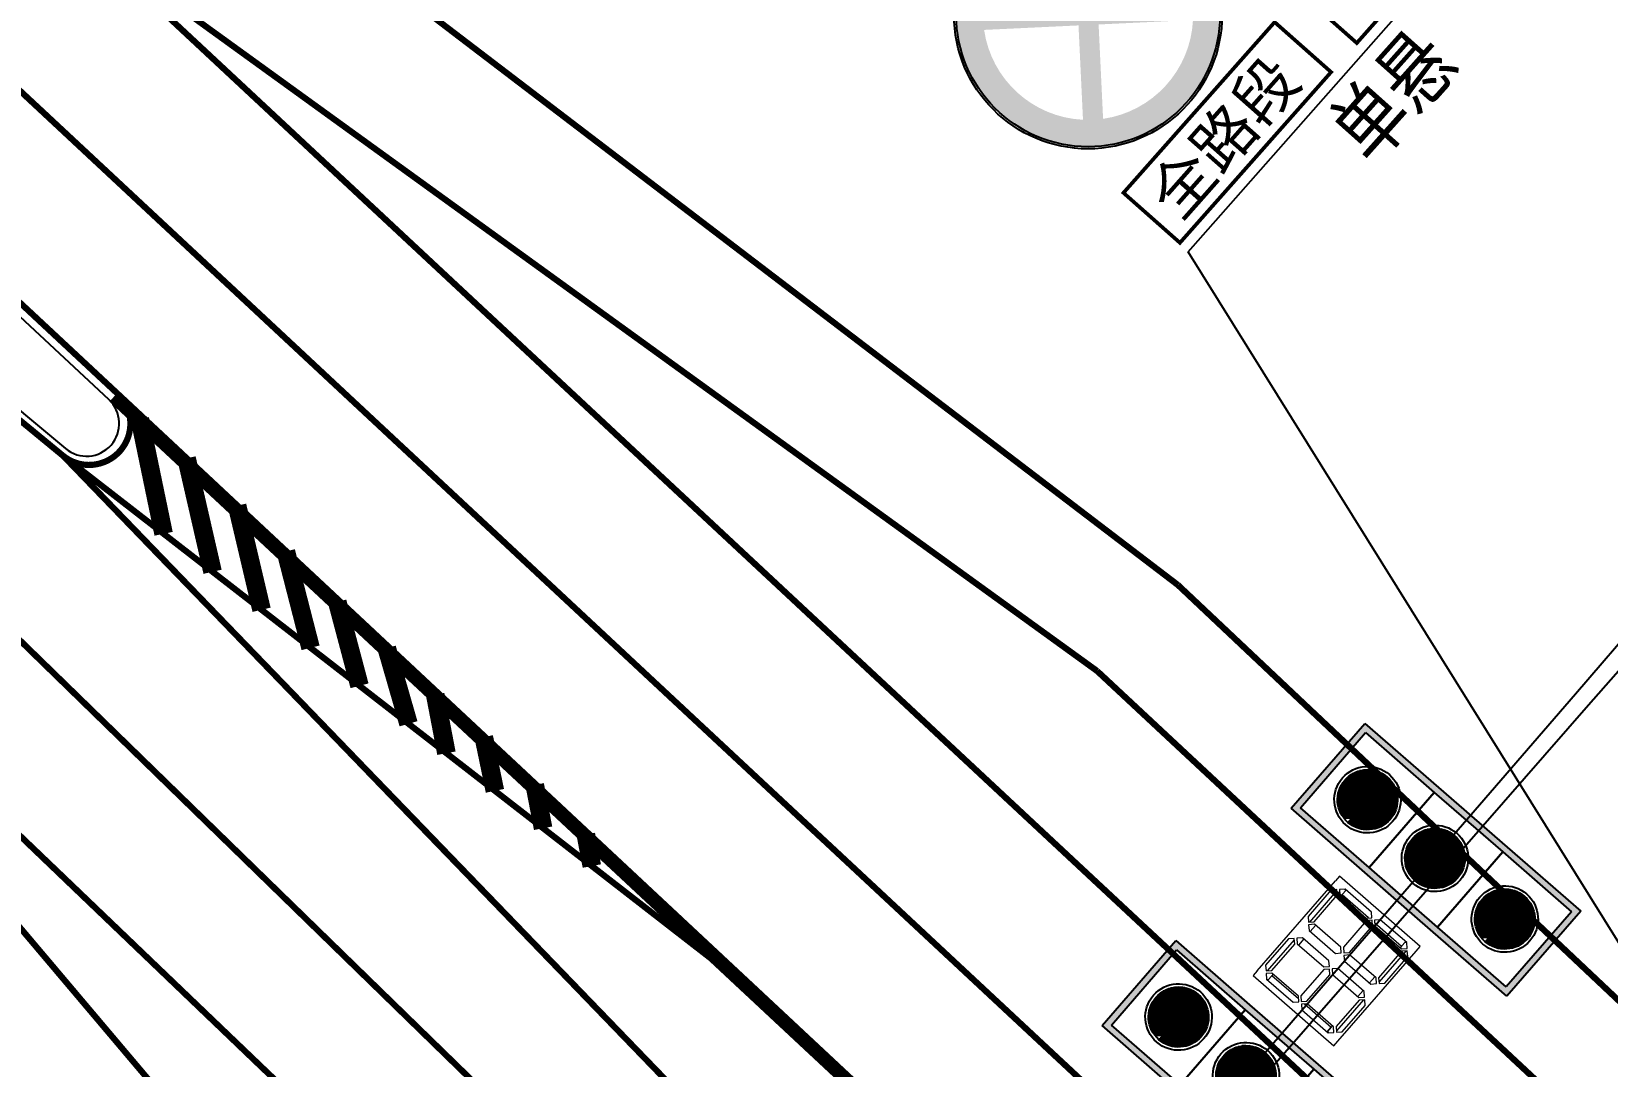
# Model space of a CAD drawing. Header units: millimetres. Extents: x 67546 to 67853, y 50657 to 50921.
# Drawn here: x 67629.74 to 67667.85, y 50820.94 to 50845.98 of the extents above; entities that cross this region are included whole.
import ezdxf

# ---------------------------------------------------------------- set-up
doc = ezdxf.new("R2010")
doc.units = ezdxf.units.MM
doc.linetypes.add('DASHDOT', pattern=[25.4, 12.7, -6.35, 0, -6.35])
doc.linetypes.add('JTSS01', pattern=[6, 2, -4])
for name, color, linetype in [('@-交通信号', 7, 'Continuous'), ('@-交通标志', 7, 'Continuous'), ('@-设计标注', 7, 'Continuous'), ('@-路面边线', 7, 'Continuous'), ('@-隔离栏', 7, 'Continuous'), ('RD-中线', 1, 'DASHDOT')]:
    doc.layers.add(name, color=color, linetype=linetype)
doc.layers.add('@-道路标线', color=7, linetype='Continuous', lineweight=0)
doc.layers.get('0').off()
doc.styles.add('--黑体', font='simhei.ttf')
doc.styles.add('标线文字样式', font='simhei.ttf')
doc.styles.add('黑体', font='simhei.ttf', dxfattribs={"width": 0.8})
doc.linetypes.add('FENCELINE1', pattern='A,6.35,-2.54,[133,ltypeshp.shx,S=2.54,R=0,X=-2.54,Y=0],-2.54,25.4', length=36.83)
doc.dimstyles.new('标志标注', dxfattribs={"dimtxt": 1, "dimasz": 0.5, "dimexe": 0, "dimexo": 0, "dimgap": 0.25, "dimtad": 1, "dimzin": 0, "dimdsep": 46, "dimtxsty": '--黑体', "dimblk": 'ARCHTICK', "dimcen": 0.09, "dimadec": 0, "dimazin": 0, "dimtfac": 1, "dimtix": 1, "dimtmove": 1, "dimatfit": 0, "dimfxl": 1, "dimtolj": 1, "dimtzin": 0, "dimarcsym": 0})

# ---------------------------------------------------------------- blocks, each defined once
blk = doc.blocks.new('A$C5D3B22B4')
at = {"layer": '@-交通信号'}
for p, q in [((-6.759, 16.405), (-13.857, 16.384)), ((0.115, 16.441), (-6.759, 16.405)), ((-13.857, 16.384), (-19.019, 16.368)), ((-13.854, 16.004), (-19.019, 16.015)), ((-6.759, 15.99), (-13.854, 16.004)), ((0.115, 15.955), (-6.759, 15.99))]:
    blk.add_line(p, q, dxfattribs=at)
blk = doc.blocks.new('A$C2B1B455F')
at = {"layer": '@-交通信号'}
h = blk.add_hatch(color=256, dxfattribs=at)
h.paths.add_polyline_path([(0, 2.307), (0, 0.733), (0, -0.733), (0, -2.307), (-1.816, -2.307), (-1.816, -0.733), (-1.816, 0.733), (-1.816, 2.307)])
h.paths.add_polyline_path([(-0.106, 2.2), (-0.106, 0.733), (-0.106, -0.733), (-0.106, -2.2), (-1.71, -2.2), (-1.71, -0.733), (-1.71, 0.733), (-1.71, 2.2)], flags=16)
for p, q in [((-1.816, 0.733), (-1.816, 2.307)), ((-1.816, 2.307), (0, 2.307)), ((0, 2.307), (0, 0.733)), ((-1.71, 0.733), (-1.71, 2.2)), ((-1.71, 2.2), (-0.106, 2.2)), ((-0.106, 2.2), (-0.106, 0.733)), ((-0.955, 1.467), (-1.269, 1.781)), ((-0.943, 1.467), (-1.263, 1.788)), ((-0.931, 1.467), (-1.258, 1.794)), ((-0.919, 1.467), (-1.252, 1.8)), ((-0.907, 1.467), (-1.246, 1.806)), ((-0.902, 1.474), (-1.24, 1.812)), ((-0.902, 1.486), (-1.234, 1.818)), ((-0.902, 1.498), (-1.228, 1.824)), ((-0.902, 1.51), (-1.221, 1.83)), ((-0.902, 1.522), (-1.215, 1.835)), ((-0.902, 1.535), (-1.208, 1.841)), ((-0.902, 1.547), (-1.202, 1.846)), ((-0.902, 1.559), (-1.195, 1.852)), ((-0.902, 1.571), (-1.188, 1.857)), ((-0.902, 1.583), (-1.181, 1.862)), ((-0.902, 1.595), (-1.174, 1.867)), ((-0.902, 1.607), (-1.167, 1.871)), ((-0.902, 1.619), (-1.159, 1.876)), ((-0.902, 1.631), (-1.152, 1.881)), ((-0.902, 1.643), (-1.144, 1.885)), ((-0.902, 1.655), (-1.136, 1.89)), ((-0.902, 1.667), (-1.129, 1.894)), ((-0.902, 1.679), (-1.121, 1.898)), ((-0.902, 1.691), (-1.113, 1.902)), ((-0.902, 1.703), (-1.105, 1.906)), ((-0.902, 1.715), (-1.096, 1.91)), ((-0.902, 1.727), (-1.088, 1.913)), ((-0.902, 1.739), (-1.079, 1.917)), ((-0.902, 1.751), (-1.071, 1.92)), ((-0.902, 1.763), (-1.062, 1.923)), ((-0.902, 1.776), (-1.053, 1.926)), ((-0.902, 1.788), (-1.044, 1.929)), ((-0.902, 1.8), (-1.034, 1.932)), ((-0.902, 1.812), (-1.025, 1.935)), ((-0.902, 1.824), (-1.015, 1.937)), ((-0.902, 1.836), (-1.005, 1.939)), ((-0.902, 1.848), (-0.995, 1.941)), ((-0.902, 1.86), (-0.985, 1.943)), ((-0.902, 1.872), (-0.975, 1.945)), ((-0.902, 1.884), (-0.964, 1.946)), ((-0.902, 1.896), (-0.954, 1.948)), ((-0.902, 1.908), (-0.943, 1.949)), ((-0.902, 1.92), (-0.931, 1.95)), ((-0.902, 1.932), (-0.92, 1.95)), ((-0.902, 1.944), (-0.908, 1.95)), ((-0.425, 1.467), (-0.902, 1.944)), ((-0.437, 1.467), (-0.902, 1.932)), ((-0.449, 1.467), (-0.902, 1.92)), ((-0.461, 1.467), (-0.902, 1.908)), ((-0.473, 1.467), (-0.902, 1.896)), ((-0.485, 1.467), (-0.902, 1.884)), ((-0.497, 1.467), (-0.902, 1.872)), ((-0.509, 1.467), (-0.902, 1.86)), ((-0.522, 1.467), (-0.902, 1.848)), ((-0.534, 1.467), (-0.902, 1.836)), ((-0.546, 1.467), (-0.902, 1.824)), ((-0.558, 1.467), (-0.902, 1.812)), ((-0.57, 1.467), (-0.902, 1.8)), ((-0.582, 1.467), (-0.902, 1.788)), ((-0.419, 1.473), (-0.896, 1.95)), ((-0.419, 1.486), (-0.884, 1.95)), ((-0.42, 1.498), (-0.871, 1.949)), ((-0.421, 1.511), (-0.858, 1.948)), ((-0.422, 1.525), (-0.844, 1.947)), ((-0.424, 1.539), (-0.831, 1.945)), ((-0.427, 1.553), (-0.816, 1.943)), ((-0.429, 1.568), (-0.801, 1.94)), ((-0.433, 1.584), (-0.785, 1.936)), ((-0.437, 1.6), (-0.769, 1.932)), ((-0.443, 1.618), (-0.752, 1.927)), ((-0.449, 1.636), (-0.733, 1.92)), ((-0.457, 1.656), (-0.713, 1.912)), ((-0.467, 1.678), (-0.691, 1.902)), ((-0.48, 1.704), (-0.666, 1.889)), ((-0.499, 1.734), (-0.635, 1.87)), ((-0.538, 1.785), (-0.584, 1.831)), ((-1.293, 1.467), (-1.377, 1.552)), ((-1.281, 1.467), (-1.375, 1.562)), ((-1.269, 1.467), (-1.373, 1.572)), ((-1.256, 1.467), (-1.371, 1.582)), ((-1.244, 1.467), (-1.369, 1.592)), ((-1.232, 1.467), (-1.366, 1.601)), ((-1.22, 1.467), (-1.363, 1.61)), ((-1.208, 1.467), (-1.36, 1.619)), ((-1.196, 1.467), (-1.357, 1.628)), ((-1.184, 1.467), (-1.354, 1.637)), ((-1.172, 1.467), (-1.351, 1.646)), ((-1.16, 1.467), (-1.347, 1.655)), ((-1.148, 1.467), (-1.344, 1.663)), ((-1.136, 1.467), (-1.34, 1.671)), ((-1.124, 1.467), (-1.336, 1.679)), ((-1.112, 1.467), (-1.332, 1.687)), ((-1.1, 1.467), (-1.328, 1.695)), ((-1.088, 1.467), (-1.323, 1.703)), ((-1.076, 1.467), (-1.319, 1.711)), ((-1.064, 1.467), (-1.315, 1.718)), ((-1.052, 1.467), (-1.31, 1.726)), ((-1.04, 1.467), (-1.305, 1.733)), ((-1.028, 1.467), (-1.3, 1.74)), ((-1.016, 1.467), (-1.295, 1.747)), ((-1.003, 1.467), (-1.29, 1.754)), ((-0.991, 1.467), (-1.285, 1.761)), ((-0.979, 1.467), (-1.28, 1.768)), ((-0.967, 1.467), (-1.275, 1.775)), ((-0.594, 1.467), (-0.902, 1.776)), ((-0.606, 1.467), (-0.902, 1.763)), ((-0.618, 1.467), (-0.902, 1.751)), ((-0.63, 1.467), (-0.902, 1.739)), ((-0.642, 1.467), (-0.902, 1.727)), ((-0.654, 1.467), (-0.902, 1.715)), ((-0.666, 1.467), (-0.902, 1.703)), ((-0.678, 1.467), (-0.902, 1.691)), ((-0.69, 1.467), (-0.902, 1.679)), ((-0.702, 1.467), (-0.902, 1.667)), ((-0.714, 1.467), (-0.902, 1.655)), ((-0.726, 1.467), (-0.902, 1.643)), ((-0.738, 1.467), (-0.902, 1.631)), ((-0.75, 1.467), (-0.902, 1.619)), ((-0.763, 1.467), (-0.902, 1.607)), ((-0.775, 1.467), (-0.902, 1.595)), ((-0.787, 1.467), (-0.902, 1.583)), ((-0.799, 1.467), (-0.902, 1.571)), ((-0.811, 1.467), (-0.902, 1.559)), ((-0.823, 1.467), (-0.902, 1.547)), ((-0.835, 1.467), (-0.902, 1.535)), ((-0.906, 0.985), (-1.385, 1.463)), ((-0.918, 0.985), (-1.385, 1.451)), ((-0.931, 0.985), (-1.384, 1.438)), ((-0.944, 0.986), (-1.383, 1.425)), ((-0.957, 0.988), (-1.382, 1.412)), ((-0.971, 0.99), (-1.38, 1.398)), ((-0.986, 0.992), (-1.378, 1.384)), ((-0.902, 0.992), (-1.377, 1.467)), ((-1.001, 0.995), (-1.375, 1.369)), ((-1.016, 0.998), (-1.371, 1.353)), ((-1.032, 1.002), (-1.367, 1.337)), ((-0.902, 1.004), (-1.365, 1.467)), ((-1.05, 1.008), (-1.362, 1.32)), ((-1.068, 1.014), (-1.355, 1.301)), ((-0.902, 1.016), (-1.353, 1.467)), ((-1.088, 1.022), (-1.348, 1.281)), ((-0.902, 1.029), (-1.341, 1.467)), ((-0.902, 1.041), (-1.329, 1.467)), ((-0.902, 1.053), (-1.317, 1.467)), ((-0.902, 1.065), (-1.305, 1.467)), ((-0.902, 1.077), (-1.293, 1.467)), ((-0.902, 1.089), (-1.281, 1.467)), ((-0.902, 1.101), (-1.269, 1.467)), ((-0.902, 1.113), (-1.256, 1.467)), ((-0.902, 1.125), (-1.244, 1.467)), ((-0.902, 1.137), (-1.232, 1.467)), ((-0.902, 1.149), (-1.22, 1.467)), ((-0.902, 1.161), (-1.208, 1.467)), ((-0.902, 1.173), (-1.196, 1.467)), ((-0.902, 1.185), (-1.184, 1.467)), ((-0.902, 1.197), (-1.172, 1.467)), ((-0.902, 1.209), (-1.16, 1.467)), ((-0.902, 1.221), (-1.148, 1.467)), ((-0.902, 1.233), (-1.136, 1.467)), ((-0.902, 1.245), (-1.124, 1.467)), ((-0.902, 1.257), (-1.112, 1.467)), ((-0.902, 1.269), (-1.1, 1.467)), ((-0.902, 1.282), (-1.088, 1.467)), ((-0.902, 1.294), (-1.076, 1.467)), ((-0.902, 1.306), (-1.064, 1.467)), ((-0.902, 1.318), (-1.052, 1.467)), ((-0.902, 1.33), (-1.04, 1.467)), ((-0.902, 1.342), (-1.028, 1.467)), ((-0.902, 1.354), (-1.016, 1.467)), ((-0.902, 1.366), (-1.003, 1.467)), ((-0.902, 1.378), (-0.991, 1.467)), ((-0.902, 1.39), (-0.979, 1.467)), ((-0.902, 1.402), (-0.967, 1.467)), ((-0.902, 1.414), (-0.955, 1.467)), ((-0.902, 1.426), (-0.943, 1.467)), ((-0.902, 1.438), (-0.931, 1.467)), ((-0.902, 1.45), (-0.919, 1.467)), ((-0.902, 1.462), (-0.907, 1.467)), ((-0.847, 1.467), (-0.902, 1.522)), ((-0.859, 1.467), (-0.902, 1.51)), ((-0.871, 1.467), (-0.902, 1.498)), ((-0.883, 1.467), (-0.902, 1.486)), ((-0.895, 1.467), (-0.902, 1.474)), ((-0.563, 1.123), (-0.902, 1.462)), ((-0.569, 1.117), (-0.902, 1.45)), ((-0.575, 1.112), (-0.902, 1.438)), ((-0.582, 1.106), (-0.902, 1.426)), ((-0.588, 1.1), (-0.902, 1.414)), ((-0.595, 1.095), (-0.902, 1.402)), ((-0.601, 1.089), (-0.902, 1.39)), ((-0.608, 1.084), (-0.902, 1.378)), ((-0.615, 1.079), (-0.902, 1.366)), ((-0.622, 1.074), (-0.902, 1.354)), ((-0.629, 1.069), (-0.902, 1.342)), ((-0.636, 1.064), (-0.902, 1.33)), ((-0.644, 1.059), (-0.902, 1.318)), ((-0.651, 1.055), (-0.902, 1.306)), ((-0.659, 1.05), (-0.902, 1.294)), ((-0.666, 1.046), (-0.902, 1.282)), ((-0.557, 1.129), (-0.895, 1.467)), ((-0.551, 1.136), (-0.883, 1.467)), ((-0.545, 1.142), (-0.871, 1.467)), ((-0.54, 1.148), (-0.859, 1.467)), ((-0.534, 1.155), (-0.847, 1.467)), ((-0.528, 1.161), (-0.835, 1.467)), ((-0.523, 1.168), (-0.823, 1.467)), ((-0.518, 1.175), (-0.811, 1.467)), ((-0.513, 1.181), (-0.799, 1.467)), ((-0.508, 1.188), (-0.787, 1.467)), ((-0.503, 1.196), (-0.775, 1.467)), ((-0.498, 1.203), (-0.763, 1.467)), ((-0.493, 1.21), (-0.75, 1.467)), ((-0.489, 1.218), (-0.738, 1.467)), ((-0.484, 1.225), (-0.726, 1.467)), ((-0.48, 1.233), (-0.714, 1.467)), ((-0.475, 1.241), (-0.702, 1.467)), ((-0.471, 1.249), (-0.69, 1.467)), ((-0.467, 1.257), (-0.678, 1.467)), ((-0.463, 1.265), (-0.666, 1.467)), ((-0.46, 1.273), (-0.654, 1.467)), ((-0.456, 1.282), (-0.642, 1.467)), ((-0.453, 1.29), (-0.63, 1.467)), ((-0.449, 1.299), (-0.618, 1.467)), ((-0.446, 1.308), (-0.606, 1.467)), ((-0.443, 1.317), (-0.594, 1.467)), ((-0.44, 1.326), (-0.582, 1.467)), ((-0.437, 1.335), (-0.57, 1.467)), ((-0.435, 1.345), (-0.558, 1.467)), ((-0.432, 1.354), (-0.546, 1.467)), ((-0.43, 1.364), (-0.534, 1.467)), ((-0.428, 1.374), (-0.522, 1.467)), ((-0.426, 1.384), (-0.509, 1.467)), ((-0.424, 1.394), (-0.497, 1.467)), ((-0.423, 1.405), (-0.485, 1.467)), ((-0.422, 1.416), (-0.473, 1.467)), ((-1.11, 1.031), (-1.338, 1.26)), ((-1.134, 1.044), (-1.325, 1.235)), ((-1.164, 1.062), (-1.307, 1.205)), ((-1.209, 1.095), (-1.274, 1.16)), ((-0.674, 1.042), (-0.902, 1.269)), ((-0.682, 1.037), (-0.902, 1.257)), ((-0.69, 1.033), (-0.902, 1.245)), ((-0.698, 1.03), (-0.902, 1.233)), ((-0.706, 1.026), (-0.902, 1.221)), ((-0.715, 1.022), (-0.902, 1.209)), ((-0.723, 1.019), (-0.902, 1.197)), ((-0.732, 1.015), (-0.902, 1.185)), ((-0.741, 1.012), (-0.902, 1.173)), ((-0.75, 1.009), (-0.902, 1.161)), ((-0.759, 1.006), (-0.902, 1.149)), ((-0.768, 1.003), (-0.902, 1.137)), ((-0.778, 1.001), (-0.902, 1.125)), ((-0.787, 0.998), (-0.902, 1.113)), ((-0.797, 0.996), (-0.902, 1.101)), ((-0.807, 0.994), (-0.902, 1.089)), ((-0.817, 0.992), (-0.902, 1.077)), ((-0.827, 0.99), (-0.902, 1.065)), ((-0.838, 0.989), (-0.902, 1.053)), ((-0.849, 0.987), (-0.902, 1.041)), ((-0.86, 0.986), (-0.902, 1.029)), ((-0.871, 0.985), (-0.902, 1.016)), ((-0.882, 0.985), (-0.902, 1.004)), ((-1.816, -0.733), (-1.816, 0.733)), ((-1.71, 0.733), (-0.106, 0.733)), ((-1.71, -0.733), (-1.71, 0.733)), ((-0.106, 0.733), (-1.71, 0.733)), ((-0.902, 0.491), (-0.92, 0.509)), ((-0.902, 0.503), (-0.908, 0.509)), ((-0.419, 0.032), (-0.896, 0.509)), ((-0.419, 0.044), (-0.884, 0.509)), ((-0.106, 0.733), (-0.106, -0.733)), ((0, 0.733), (0, -0.733)), ((-1.088, 0.026), (-1.323, 0.262)), ((-1.076, 0.026), (-1.319, 0.269)), ((-1.064, 0.026), (-1.315, 0.277)), ((-1.052, 0.026), (-1.31, 0.284)), ((-1.04, 0.026), (-1.305, 0.291)), ((-1.028, 0.026), (-1.3, 0.299)), ((-1.016, 0.026), (-1.295, 0.306)), ((-1.003, 0.026), (-1.29, 0.313)), ((-0.991, 0.026), (-1.285, 0.32)), ((-0.979, 0.026), (-1.28, 0.326)), ((-0.967, 0.026), (-1.275, 0.333)), ((-0.955, 0.026), (-1.269, 0.34)), ((-0.943, 0.026), (-1.263, 0.346)), ((-0.931, 0.026), (-1.258, 0.352)), ((-0.919, 0.026), (-1.252, 0.359)), ((-0.907, 0.026), (-1.246, 0.365)), ((-0.902, 0.033), (-1.24, 0.371)), ((-0.902, 0.045), (-1.234, 0.377)), ((-0.902, 0.057), (-1.228, 0.382)), ((-0.902, 0.069), (-1.221, 0.388)), ((-0.902, 0.081), (-1.215, 0.394)), ((-0.902, 0.093), (-1.208, 0.399)), ((-0.902, 0.105), (-1.202, 0.405)), ((-0.902, 0.117), (-1.195, 0.41)), ((-0.902, 0.129), (-1.188, 0.415)), ((-0.902, 0.141), (-1.181, 0.42)), ((-0.902, 0.153), (-1.174, 0.425)), ((-0.902, 0.165), (-1.167, 0.43)), ((-0.902, 0.177), (-1.159, 0.435)), ((-0.902, 0.189), (-1.152, 0.439)), ((-0.902, 0.201), (-1.144, 0.444)), ((-0.902, 0.213), (-1.136, 0.448)), ((-0.902, 0.225), (-1.129, 0.452)), ((-0.902, 0.238), (-1.121, 0.456)), ((-0.902, 0.25), (-1.113, 0.46)), ((-0.902, 0.262), (-1.105, 0.464)), ((-0.902, 0.274), (-1.096, 0.468)), ((-0.902, 0.286), (-1.088, 0.472)), ((-0.902, 0.298), (-1.079, 0.475)), ((-0.902, 0.31), (-1.071, 0.478)), ((-0.902, 0.322), (-1.062, 0.482)), ((-0.902, 0.334), (-1.053, 0.485)), ((-0.902, 0.346), (-1.044, 0.488)), ((-0.902, 0.358), (-1.034, 0.49)), ((-0.902, 0.37), (-1.025, 0.493)), ((-0.902, 0.382), (-1.015, 0.495)), ((-0.902, 0.394), (-1.005, 0.498)), ((-0.902, 0.406), (-0.995, 0.5)), ((-0.902, 0.418), (-0.985, 0.502)), ((-0.902, 0.43), (-0.975, 0.503)), ((-0.902, 0.442), (-0.964, 0.505)), ((-0.902, 0.454), (-0.954, 0.506)), ((-0.902, 0.466), (-0.943, 0.507)), ((-0.902, 0.478), (-0.931, 0.508)), ((-0.425, 0.026), (-0.902, 0.503)), ((-0.437, 0.026), (-0.902, 0.491)), ((-0.449, 0.026), (-0.902, 0.478)), ((-0.461, 0.026), (-0.902, 0.466)), ((-0.473, 0.026), (-0.902, 0.454)), ((-0.485, 0.026), (-0.902, 0.442)), ((-0.497, 0.026), (-0.902, 0.43)), ((-0.509, 0.026), (-0.902, 0.418)), ((-0.522, 0.026), (-0.902, 0.406)), ((-0.534, 0.026), (-0.902, 0.394)), ((-0.546, 0.026), (-0.902, 0.382)), ((-0.558, 0.026), (-0.902, 0.37)), ((-0.57, 0.026), (-0.902, 0.358)), ((-0.582, 0.026), (-0.902, 0.346)), ((-0.594, 0.026), (-0.902, 0.334)), ((-0.606, 0.026), (-0.902, 0.322)), ((-0.618, 0.026), (-0.902, 0.31)), ((-0.63, 0.026), (-0.902, 0.298)), ((-0.642, 0.026), (-0.902, 0.286)), ((-0.654, 0.026), (-0.902, 0.274)), ((-0.666, 0.026), (-0.902, 0.262)), ((-0.42, 0.057), (-0.871, 0.508)), ((-0.421, 0.07), (-0.858, 0.507)), ((-0.422, 0.083), (-0.844, 0.505)), ((-0.424, 0.097), (-0.831, 0.504)), ((-0.427, 0.112), (-0.816, 0.501)), ((-0.429, 0.127), (-0.801, 0.498)), ((-0.433, 0.142), (-0.785, 0.495)), ((-0.437, 0.159), (-0.769, 0.49)), ((-0.443, 0.176), (-0.752, 0.485)), ((-0.449, 0.195), (-0.733, 0.478)), ((-0.457, 0.215), (-0.713, 0.47)), ((-0.467, 0.237), (-0.691, 0.46)), ((-0.48, 0.262), (-0.666, 0.447)), ((-0.499, 0.293), (-0.635, 0.428)), ((-0.538, 0.344), (-0.584, 0.39)), ((-1.377, 0.026), (-1.385, 0.034)), ((-0.906, -0.457), (-1.385, 0.022)), ((-0.918, -0.457), (-1.385, 0.009)), ((-1.353, 0.026), (-1.384, 0.057)), ((-1.365, 0.026), (-1.384, 0.045)), ((-1.341, 0.026), (-1.383, 0.068)), ((-1.329, 0.026), (-1.382, 0.079)), ((-1.317, 0.026), (-1.381, 0.09)), ((-1.305, 0.026), (-1.379, 0.1)), ((-1.293, 0.026), (-1.377, 0.111)), ((-0.902, -0.449), (-1.377, 0.026)), ((-1.281, 0.026), (-1.375, 0.121)), ((-1.269, 0.026), (-1.373, 0.131)), ((-1.256, 0.026), (-1.371, 0.14)), ((-1.244, 0.026), (-1.369, 0.15)), ((-1.232, 0.026), (-1.366, 0.159)), ((-0.902, -0.437), (-1.365, 0.026)), ((-1.22, 0.026), (-1.363, 0.169)), ((-1.208, 0.026), (-1.36, 0.178)), ((-1.196, 0.026), (-1.357, 0.187)), ((-1.184, 0.026), (-1.354, 0.196)), ((-0.902, -0.425), (-1.353, 0.026)), ((-1.172, 0.026), (-1.351, 0.204)), ((-1.16, 0.026), (-1.347, 0.213)), ((-1.148, 0.026), (-1.344, 0.221)), ((-0.902, -0.413), (-1.341, 0.026)), ((-1.136, 0.026), (-1.34, 0.23)), ((-1.124, 0.026), (-1.336, 0.238)), ((-1.112, 0.026), (-1.332, 0.246)), ((-0.902, -0.401), (-1.329, 0.026)), ((-1.1, 0.026), (-1.328, 0.254)), ((-0.902, -0.389), (-1.317, 0.026)), ((-0.902, -0.377), (-1.305, 0.026)), ((-0.902, -0.365), (-1.293, 0.026)), ((-0.902, -0.353), (-1.281, 0.026)), ((-0.902, -0.341), (-1.269, 0.026)), ((-0.902, -0.329), (-1.256, 0.026)), ((-0.902, -0.317), (-1.244, 0.026)), ((-0.902, -0.305), (-1.232, 0.026)), ((-0.902, -0.293), (-1.22, 0.026)), ((-0.902, -0.281), (-1.208, 0.026)), ((-0.902, -0.269), (-1.196, 0.026)), ((-0.902, -0.256), (-1.184, 0.026)), ((-0.902, -0.244), (-1.172, 0.026)), ((-0.902, -0.232), (-1.16, 0.026)), ((-0.902, -0.22), (-1.148, 0.026)), ((-0.902, -0.208), (-1.136, 0.026)), ((-0.902, -0.196), (-1.124, 0.026)), ((-0.902, -0.184), (-1.112, 0.026)), ((-0.902, -0.172), (-1.1, 0.026)), ((-0.902, -0.16), (-1.088, 0.026)), ((-0.902, -0.148), (-1.076, 0.026)), ((-0.902, -0.136), (-1.064, 0.026)), ((-0.902, -0.124), (-1.052, 0.026)), ((-0.902, -0.112), (-1.04, 0.026)), ((-0.902, -0.1), (-1.028, 0.026)), ((-0.902, -0.088), (-1.016, 0.026)), ((-0.902, -0.076), (-1.003, 0.026)), ((-0.902, -0.064), (-0.991, 0.026)), ((-0.902, -0.052), (-0.979, 0.026)), ((-0.902, -0.04), (-0.967, 0.026)), ((-0.902, -0.028), (-0.955, 0.026)), ((-0.902, -0.016), (-0.943, 0.026)), ((-0.902, -0.003), (-0.931, 0.026)), ((-0.902, 0.009), (-0.919, 0.026)), ((-0.902, 0.021), (-0.907, 0.026)), ((-0.678, 0.026), (-0.902, 0.25)), ((-0.69, 0.026), (-0.902, 0.238)), ((-0.702, 0.026), (-0.902, 0.225)), ((-0.714, 0.026), (-0.902, 0.213)), ((-0.726, 0.026), (-0.902, 0.201)), ((-0.738, 0.026), (-0.902, 0.189)), ((-0.75, 0.026), (-0.902, 0.177)), ((-0.763, 0.026), (-0.902, 0.165)), ((-0.775, 0.026), (-0.902, 0.153)), ((-0.787, 0.026), (-0.902, 0.141)), ((-0.799, 0.026), (-0.902, 0.129)), ((-0.811, 0.026), (-0.902, 0.117)), ((-0.823, 0.026), (-0.902, 0.105)), ((-0.835, 0.026), (-0.902, 0.093)), ((-0.847, 0.026), (-0.902, 0.081)), ((-0.859, 0.026), (-0.902, 0.069)), ((-0.871, 0.026), (-0.902, 0.057)), ((-0.883, 0.026), (-0.902, 0.045)), ((-0.895, 0.026), (-0.902, 0.033)), ((-0.563, -0.318), (-0.902, 0.021)), ((-0.569, -0.324), (-0.902, 0.009)), ((-0.557, -0.312), (-0.895, 0.026)), ((-0.551, -0.306), (-0.883, 0.026)), ((-0.545, -0.3), (-0.871, 0.026)), ((-0.54, -0.294), (-0.859, 0.026)), ((-0.534, -0.287), (-0.847, 0.026)), ((-0.528, -0.28), (-0.835, 0.026)), ((-0.523, -0.274), (-0.823, 0.026)), ((-0.518, -0.267), (-0.811, 0.026)), ((-0.513, -0.26), (-0.799, 0.026)), ((-0.508, -0.253), (-0.787, 0.026)), ((-0.503, -0.246), (-0.775, 0.026)), ((-0.498, -0.239), (-0.763, 0.026)), ((-0.493, -0.231), (-0.75, 0.026)), ((-0.489, -0.224), (-0.738, 0.026)), ((-0.484, -0.216), (-0.726, 0.026)), ((-0.48, -0.209), (-0.714, 0.026)), ((-0.475, -0.201), (-0.702, 0.026)), ((-0.471, -0.193), (-0.69, 0.026)), ((-0.467, -0.185), (-0.678, 0.026)), ((-0.463, -0.177), (-0.666, 0.026)), ((-0.46, -0.169), (-0.654, 0.026)), ((-0.456, -0.16), (-0.642, 0.026)), ((-0.453, -0.152), (-0.63, 0.026)), ((-0.449, -0.143), (-0.618, 0.026)), ((-0.446, -0.134), (-0.606, 0.026)), ((-0.443, -0.125), (-0.594, 0.026)), ((-0.44, -0.116), (-0.582, 0.026)), ((-0.437, -0.107), (-0.57, 0.026)), ((-0.435, -0.097), (-0.558, 0.026)), ((-0.432, -0.087), (-0.546, 0.026)), ((-0.43, -0.078), (-0.534, 0.026)), ((-0.428, -0.068), (-0.522, 0.026)), ((-0.426, -0.058), (-0.509, 0.026)), ((-0.424, -0.047), (-0.497, 0.026)), ((-0.423, -0.037), (-0.485, 0.026)), ((-0.422, -0.026), (-0.473, 0.026)), ((-0.421, -0.015), (-0.461, 0.026)), ((-0.42, -0.004), (-0.449, 0.026)), ((-0.419, 0.008), (-0.437, 0.026)), ((-0.419, 0.02), (-0.425, 0.026)), ((-0.931, -0.456), (-1.384, -0.003)), ((-0.944, -0.455), (-1.383, -0.016)), ((-0.957, -0.454), (-1.382, -0.03)), ((-0.971, -0.452), (-1.38, -0.044)), ((-0.986, -0.45), (-1.378, -0.058)), ((-1.001, -0.447), (-1.375, -0.073)), ((-1.016, -0.443), (-1.371, -0.088)), ((-1.032, -0.439), (-1.367, -0.105)), ((-1.05, -0.434), (-1.362, -0.122)), ((-1.068, -0.428), (-1.355, -0.14)), ((-1.088, -0.42), (-1.348, -0.16)), ((-1.11, -0.41), (-1.338, -0.182)), ((-1.134, -0.397), (-1.325, -0.207)), ((-1.164, -0.38), (-1.307, -0.237)), ((-0.575, -0.33), (-0.902, -0.003)), ((-0.582, -0.336), (-0.902, -0.016)), ((-0.588, -0.341), (-0.902, -0.028)), ((-0.595, -0.347), (-0.902, -0.04)), ((-0.601, -0.352), (-0.902, -0.052)), ((-0.608, -0.358), (-0.902, -0.064)), ((-0.615, -0.363), (-0.902, -0.076)), ((-0.622, -0.368), (-0.902, -0.088)), ((-0.629, -0.373), (-0.902, -0.1)), ((-0.636, -0.378), (-0.902, -0.112)), ((-0.644, -0.382), (-0.902, -0.124)), ((-0.651, -0.387), (-0.902, -0.136)), ((-0.659, -0.391), (-0.902, -0.148)), ((-0.666, -0.396), (-0.902, -0.16)), ((-0.674, -0.4), (-0.902, -0.172)), ((-0.682, -0.404), (-0.902, -0.184)), ((-0.69, -0.408), (-0.902, -0.196)), ((-0.698, -0.412), (-0.902, -0.208)), ((-0.706, -0.416), (-0.902, -0.22)), ((-0.715, -0.419), (-0.902, -0.232)), ((-0.723, -0.423), (-0.902, -0.244)), ((-1.209, -0.347), (-1.274, -0.282)), ((-0.732, -0.426), (-0.902, -0.256)), ((-0.741, -0.43), (-0.902, -0.269)), ((-0.75, -0.433), (-0.902, -0.281)), ((-0.759, -0.436), (-0.902, -0.293)), ((-0.768, -0.438), (-0.902, -0.305)), ((-0.778, -0.441), (-0.902, -0.317)), ((-0.787, -0.443), (-0.902, -0.329)), ((-0.797, -0.446), (-0.902, -0.341)), ((-0.807, -0.448), (-0.902, -0.353)), ((-0.817, -0.45), (-0.902, -0.365)), ((-0.827, -0.451), (-0.902, -0.377)), ((-0.838, -0.453), (-0.902, -0.389)), ((-0.849, -0.454), (-0.902, -0.401)), ((-0.86, -0.455), (-0.902, -0.413)), ((-0.871, -0.456), (-0.902, -0.425)), ((-0.882, -0.457), (-0.902, -0.437)), ((-0.894, -0.457), (-0.902, -0.449)), ((-1.816, -2.307), (-1.816, -0.733)), ((-0.106, -0.733), (-1.71, -0.733)), ((-1.71, -0.733), (-0.106, -0.733)), ((-1.71, -2.2), (-1.71, -0.733)), ((-0.106, -0.733), (-0.106, -2.2)), ((0, -0.733), (0, -2.307)), ((-0.902, -1.182), (-1.071, -1.013)), ((-0.902, -1.17), (-1.062, -1.01)), ((-0.902, -1.158), (-1.053, -1.007)), ((-0.902, -1.146), (-1.044, -1.004)), ((-0.902, -1.134), (-1.034, -1.002)), ((-0.902, -1.122), (-1.025, -0.999)), ((-0.902, -1.11), (-1.015, -0.996)), ((-0.902, -1.098), (-1.005, -0.994)), ((-0.902, -1.086), (-0.995, -0.992)), ((-0.902, -1.074), (-0.985, -0.99)), ((-0.902, -1.062), (-0.975, -0.989)), ((-0.902, -1.05), (-0.964, -0.987)), ((-0.902, -1.038), (-0.954, -0.986)), ((-0.902, -1.025), (-0.943, -0.985)), ((-0.902, -1.013), (-0.931, -0.984)), ((-0.902, -1.001), (-0.92, -0.983)), ((-0.902, -0.989), (-0.908, -0.983)), ((-0.425, -1.466), (-0.902, -0.989)), ((-0.437, -1.466), (-0.902, -1.001)), ((-0.449, -1.466), (-0.902, -1.013)), ((-0.419, -1.46), (-0.896, -0.983)), ((-0.419, -1.448), (-0.884, -0.983)), ((-0.42, -1.435), (-0.871, -0.984)), ((-0.421, -1.422), (-0.858, -0.985)), ((-0.422, -1.409), (-0.844, -0.986)), ((-0.424, -1.395), (-0.831, -0.988)), ((-0.427, -1.38), (-0.816, -0.991)), ((-0.429, -1.365), (-0.801, -0.994)), ((-0.433, -1.35), (-0.785, -0.997)), ((-0.437, -1.333), (-0.769, -1.002)), ((-0.443, -1.316), (-0.752, -1.007)), ((-0.449, -1.297), (-0.733, -1.013)), ((-1.136, -1.466), (-1.34, -1.262)), ((-1.124, -1.466), (-1.336, -1.254)), ((-1.112, -1.466), (-1.332, -1.246)), ((-1.1, -1.466), (-1.328, -1.238)), ((-1.088, -1.466), (-1.323, -1.23)), ((-1.076, -1.466), (-1.319, -1.223)), ((-1.064, -1.466), (-1.315, -1.215)), ((-1.052, -1.466), (-1.31, -1.208)), ((-1.04, -1.466), (-1.305, -1.2)), ((-1.028, -1.466), (-1.3, -1.193)), ((-1.016, -1.466), (-1.295, -1.186)), ((-1.003, -1.466), (-1.29, -1.179)), ((-0.991, -1.466), (-1.285, -1.172)), ((-0.979, -1.466), (-1.28, -1.165)), ((-0.967, -1.466), (-1.275, -1.159)), ((-0.955, -1.466), (-1.269, -1.152)), ((-0.943, -1.466), (-1.263, -1.146)), ((-0.931, -1.466), (-1.258, -1.139)), ((-0.919, -1.466), (-1.252, -1.133)), ((-0.907, -1.466), (-1.246, -1.127)), ((-0.902, -1.459), (-1.24, -1.121)), ((-0.902, -1.447), (-1.234, -1.115)), ((-0.902, -1.435), (-1.228, -1.109)), ((-0.902, -1.423), (-1.221, -1.104)), ((-0.902, -1.411), (-1.215, -1.098)), ((-0.902, -1.399), (-1.208, -1.093)), ((-0.902, -1.387), (-1.202, -1.087)), ((-0.902, -1.375), (-1.195, -1.082)), ((-0.902, -1.363), (-1.188, -1.077)), ((-0.902, -1.351), (-1.181, -1.072)), ((-0.902, -1.339), (-1.174, -1.067)), ((-0.902, -1.327), (-1.167, -1.062)), ((-0.902, -1.315), (-1.159, -1.057)), ((-0.902, -1.303), (-1.152, -1.053)), ((-0.902, -1.291), (-1.144, -1.048)), ((-0.902, -1.278), (-1.136, -1.044)), ((-0.902, -1.266), (-1.129, -1.04)), ((-0.902, -1.254), (-1.121, -1.035)), ((-0.902, -1.242), (-1.113, -1.031)), ((-0.902, -1.23), (-1.105, -1.028)), ((-0.902, -1.218), (-1.096, -1.024)), ((-0.902, -1.206), (-1.088, -1.02)), ((-0.902, -1.194), (-1.079, -1.017)), ((-0.461, -1.466), (-0.902, -1.025)), ((-0.473, -1.466), (-0.902, -1.038)), ((-0.485, -1.466), (-0.902, -1.05)), ((-0.497, -1.466), (-0.902, -1.062)), ((-0.509, -1.466), (-0.902, -1.074)), ((-0.522, -1.466), (-0.902, -1.086)), ((-0.534, -1.466), (-0.902, -1.098)), ((-0.546, -1.466), (-0.902, -1.11)), ((-0.558, -1.466), (-0.902, -1.122)), ((-0.57, -1.466), (-0.902, -1.134)), ((-0.582, -1.466), (-0.902, -1.146)), ((-0.594, -1.466), (-0.902, -1.158)), ((-0.606, -1.466), (-0.902, -1.17)), ((-0.618, -1.466), (-0.902, -1.182)), ((-0.63, -1.466), (-0.902, -1.194)), ((-0.642, -1.466), (-0.902, -1.206)), ((-0.654, -1.466), (-0.902, -1.218)), ((-0.666, -1.466), (-0.902, -1.23)), ((-0.678, -1.466), (-0.902, -1.242)), ((-0.69, -1.466), (-0.902, -1.254)), ((-0.702, -1.466), (-0.902, -1.266)), ((-0.457, -1.277), (-0.713, -1.021)), ((-0.467, -1.255), (-0.691, -1.031)), ((-0.48, -1.23), (-0.666, -1.045)), ((-0.499, -1.199), (-0.635, -1.064)), ((-0.538, -1.148), (-0.584, -1.102)), ((-0.906, -1.949), (-1.385, -1.47)), ((-0.918, -1.949), (-1.385, -1.483)), ((-0.931, -1.948), (-1.384, -1.495)), ((-0.944, -1.947), (-1.383, -1.508)), ((-0.957, -1.946), (-1.382, -1.522)), ((-1.293, -1.466), (-1.377, -1.381)), ((-0.902, -1.941), (-1.377, -1.466)), ((-1.281, -1.466), (-1.375, -1.371)), ((-1.269, -1.466), (-1.373, -1.361)), ((-1.256, -1.466), (-1.371, -1.351)), ((-1.244, -1.466), (-1.369, -1.342)), ((-1.232, -1.466), (-1.366, -1.332)), ((-0.902, -1.929), (-1.365, -1.466)), ((-1.22, -1.466), (-1.363, -1.323)), ((-1.208, -1.466), (-1.36, -1.314)), ((-1.196, -1.466), (-1.357, -1.305)), ((-1.184, -1.466), (-1.354, -1.296)), ((-0.902, -1.917), (-1.353, -1.466)), ((-1.172, -1.466), (-1.351, -1.288)), ((-1.16, -1.466), (-1.347, -1.279)), ((-1.148, -1.466), (-1.344, -1.271)), ((-0.902, -1.905), (-1.341, -1.466)), ((-0.902, -1.893), (-1.329, -1.466)), ((-0.902, -1.881), (-1.317, -1.466)), ((-0.902, -1.869), (-1.305, -1.466)), ((-0.902, -1.857), (-1.293, -1.466)), ((-0.902, -1.845), (-1.281, -1.466)), ((-0.902, -1.833), (-1.269, -1.466)), ((-0.902, -1.821), (-1.256, -1.466)), ((-0.902, -1.809), (-1.244, -1.466)), ((-0.902, -1.797), (-1.232, -1.466)), ((-0.902, -1.785), (-1.22, -1.466)), ((-0.902, -1.772), (-1.208, -1.466)), ((-0.902, -1.76), (-1.196, -1.466)), ((-0.902, -1.748), (-1.184, -1.466)), ((-0.902, -1.736), (-1.172, -1.466)), ((-0.902, -1.724), (-1.16, -1.466)), ((-0.902, -1.712), (-1.148, -1.466)), ((-0.902, -1.7), (-1.136, -1.466)), ((-0.902, -1.688), (-1.124, -1.466)), ((-0.902, -1.676), (-1.112, -1.466)), ((-0.902, -1.664), (-1.1, -1.466)), ((-0.902, -1.652), (-1.088, -1.466)), ((-0.902, -1.64), (-1.076, -1.466)), ((-0.902, -1.628), (-1.064, -1.466)), ((-0.902, -1.616), (-1.052, -1.466)), ((-0.902, -1.604), (-1.04, -1.466)), ((-0.902, -1.592), (-1.028, -1.466)), ((-0.902, -1.58), (-1.016, -1.466)), ((-0.902, -1.568), (-1.003, -1.466)), ((-0.902, -1.556), (-0.991, -1.466)), ((-0.902, -1.544), (-0.979, -1.466)), ((-0.902, -1.531), (-0.967, -1.466)), ((-0.902, -1.519), (-0.955, -1.466)), ((-0.902, -1.507), (-0.943, -1.466)), ((-0.902, -1.495), (-0.931, -1.466)), ((-0.902, -1.483), (-0.919, -1.466)), ((-0.902, -1.471), (-0.907, -1.466)), ((-0.714, -1.466), (-0.902, -1.278)), ((-0.726, -1.466), (-0.902, -1.291)), ((-0.738, -1.466), (-0.902, -1.303)), ((-0.75, -1.466), (-0.902, -1.315)), ((-0.763, -1.466), (-0.902, -1.327)), ((-0.775, -1.466), (-0.902, -1.339)), ((-0.787, -1.466), (-0.902, -1.351)), ((-0.799, -1.466), (-0.902, -1.363)), ((-0.811, -1.466), (-0.902, -1.375)), ((-0.823, -1.466), (-0.902, -1.387)), ((-0.835, -1.466), (-0.902, -1.399)), ((-0.847, -1.466), (-0.902, -1.411)), ((-0.859, -1.466), (-0.902, -1.423)), ((-0.871, -1.466), (-0.902, -1.435)), ((-0.883, -1.466), (-0.902, -1.447)), ((-0.895, -1.466), (-0.902, -1.459)), ((-0.563, -1.81), (-0.902, -1.471)), ((-0.569, -1.816), (-0.902, -1.483)), ((-0.575, -1.822), (-0.902, -1.495)), ((-0.582, -1.828), (-0.902, -1.507)), ((-0.588, -1.833), (-0.902, -1.519)), ((-0.557, -1.804), (-0.895, -1.466)), ((-0.551, -1.798), (-0.883, -1.466)), ((-0.545, -1.792), (-0.871, -1.466)), ((-0.54, -1.785), (-0.859, -1.466)), ((-0.534, -1.779), (-0.847, -1.466)), ((-0.528, -1.772), (-0.835, -1.466)), ((-0.523, -1.766), (-0.823, -1.466)), ((-0.518, -1.759), (-0.811, -1.466)), ((-0.513, -1.752), (-0.799, -1.466)), ((-0.508, -1.745), (-0.787, -1.466)), ((-0.503, -1.738), (-0.775, -1.466)), ((-0.498, -1.731), (-0.763, -1.466)), ((-0.493, -1.723), (-0.75, -1.466)), ((-0.489, -1.716), (-0.738, -1.466)), ((-0.484, -1.708), (-0.726, -1.466)), ((-0.48, -1.701), (-0.714, -1.466)), ((-0.475, -1.693), (-0.702, -1.466)), ((-0.471, -1.685), (-0.69, -1.466)), ((-0.467, -1.677), (-0.678, -1.466)), ((-0.463, -1.669), (-0.666, -1.466)), ((-0.46, -1.66), (-0.654, -1.466)), ((-0.456, -1.652), (-0.642, -1.466)), ((-0.453, -1.643), (-0.63, -1.466)), ((-0.449, -1.635), (-0.618, -1.466)), ((-0.446, -1.626), (-0.606, -1.466)), ((-0.443, -1.617), (-0.594, -1.466)), ((-0.44, -1.608), (-0.582, -1.466)), ((-0.437, -1.598), (-0.57, -1.466)), ((-0.435, -1.589), (-0.558, -1.466)), ((-0.432, -1.579), (-0.546, -1.466)), ((-0.43, -1.57), (-0.534, -1.466)), ((-0.428, -1.56), (-0.522, -1.466)), ((-0.426, -1.549), (-0.509, -1.466)), ((-0.424, -1.539), (-0.497, -1.466)), ((-0.423, -1.528), (-0.485, -1.466)), ((-0.422, -1.518), (-0.473, -1.466)), ((-0.971, -1.944), (-1.38, -1.535)), ((-0.986, -1.942), (-1.378, -1.55)), ((-1.001, -1.939), (-1.375, -1.565)), ((-1.016, -1.935), (-1.371, -1.58)), ((-1.032, -1.931), (-1.367, -1.597)), ((-1.05, -1.926), (-1.362, -1.614)), ((-1.068, -1.92), (-1.355, -1.632)), ((-1.088, -1.912), (-1.348, -1.652)), ((-1.11, -1.902), (-1.338, -1.674)), ((-1.134, -1.889), (-1.325, -1.698)), ((-1.164, -1.872), (-1.307, -1.728)), ((-1.209, -1.839), (-1.274, -1.773)), ((-0.595, -1.839), (-0.902, -1.531)), ((-0.601, -1.844), (-0.902, -1.544)), ((-0.608, -1.849), (-0.902, -1.556)), ((-0.615, -1.855), (-0.902, -1.568)), ((-0.622, -1.86), (-0.902, -1.58)), ((-0.629, -1.865), (-0.902, -1.592)), ((-0.636, -1.869), (-0.902, -1.604)), ((-0.644, -1.874), (-0.902, -1.616)), ((-0.651, -1.879), (-0.902, -1.628)), ((-0.659, -1.883), (-0.902, -1.64)), ((-0.666, -1.888), (-0.902, -1.652)), ((-0.674, -1.892), (-0.902, -1.664)), ((-0.682, -1.896), (-0.902, -1.676)), ((-0.69, -1.9), (-0.902, -1.688)), ((-0.698, -1.904), (-0.902, -1.7)), ((-0.706, -1.908), (-0.902, -1.712)), ((-0.715, -1.911), (-0.902, -1.724)), ((-0.723, -1.915), (-0.902, -1.736)), ((-0.732, -1.918), (-0.902, -1.748)), ((-0.741, -1.921), (-0.902, -1.76)), ((-0.75, -1.924), (-0.902, -1.772)), ((-0.759, -1.927), (-0.902, -1.785)), ((-0.768, -1.93), (-0.902, -1.797)), ((-0.778, -1.933), (-0.902, -1.809)), ((-0.787, -1.935), (-0.902, -1.821)), ((-0.797, -1.937), (-0.902, -1.833)), ((-0.807, -1.94), (-0.902, -1.845)), ((-0.817, -1.942), (-0.902, -1.857)), ((-0.827, -1.943), (-0.902, -1.869)), ((-0.838, -1.945), (-0.902, -1.881)), ((-0.849, -1.946), (-0.902, -1.893)), ((-0.86, -1.947), (-0.902, -1.905)), ((-0.871, -1.948), (-0.902, -1.917)), ((-0.882, -1.949), (-0.902, -1.929)), ((-0.106, -2.2), (-1.71, -2.2)), ((0, -2.307), (-1.816, -2.307))]:
    blk.add_line(p, q, dxfattribs=at)
for centre, major_axis, start_param, end_param in [((-0.902, 1.467), (0.379, 0.379), 5.497787, 11.780972), ((-0.902, 1.467), (-0.342, 0.342), 3.926991, 10.210176), ((-0.902, 0.026), (0.379, 0.379), 5.497787, 11.780972), ((-0.902, 0.026), (-0.342, 0.342), 3.926991, 10.210176), ((-0.902, -1.466), (0.379, 0.379), 5.497787, 11.780972), ((-0.902, -1.466), (-0.342, 0.342), 3.926991, 10.210176)]:
    blk.add_ellipse(centre, major_axis=major_axis, ratio=1, start_param=start_param, end_param=end_param, dxfattribs=at)
blk = doc.blocks.new('A$C2D777034')
at = {"layer": '@-交通信号', "linetype": 'Continuous', "lineweight": 0}
for p, q in [((-2.12, 0.864), (-2.12, -0.864)), ((-2.022, 0.864), (-2.12, 0.864)), ((-2.022, 0.864), (-0.098, 0.864)), ((-1.864, 0.819), (-1.929, 0.753)), ((-1.3, 0.819), (-1.864, 0.819)), ((-1.234, 0.753), (-1.3, 0.819)), ((-0.82, 0.819), (-0.885, 0.753)), ((-0.256, 0.819), (-0.82, 0.819)), ((-0.191, 0.753), (-0.256, 0.819)), ((0, 0.864), (-0.098, 0.864)), ((0, -0.864), (0, 0.864)), ((-1.959, 0.724), (-2.024, 0.659)), ((-2.024, 0.659), (-2.024, 0.094)), ((-2.022, 0.633), (-2.024, 0.633)), ((-2.022, 0.633), (-2.022, 0.66)), ((-2.022, 0.633), (-2.022, 0.633)), ((-2.022, 0.633), (-1.926, 0.633)), ((-2.021, 0.633), (-2.021, 0.661)), ((-1.926, 0.633), (-2.021, 0.633)), ((-2.017, 0.633), (-2.017, 0.633)), ((-1.991, 0.633), (-1.991, 0.633)), ((-1.893, 0.659), (-1.959, 0.724)), ((-1.948, 0.633), (-1.948, 0.633)), ((-1.929, 0.753), (-1.864, 0.688)), ((-1.926, 0.633), (-1.926, 0.638)), ((-1.926, 0.633), (-1.922, 0.633)), ((-1.926, 0.633), (-1.926, 0.633)), ((-1.893, 0.633), (-1.926, 0.633)), ((-1.922, 0.633), (-1.922, 0.066)), ((-1.913, 0.738), (-1.25, 0.738)), ((-1.893, 0.094), (-1.893, 0.659)), ((-1.864, 0.688), (-1.3, 0.688)), ((-1.3, 0.688), (-1.234, 0.753)), ((-1.205, 0.724), (-1.27, 0.659)), ((-1.27, 0.659), (-1.27, 0.094)), ((-1.14, 0.633), (-1.27, 0.633)), ((-1.14, 0.659), (-1.205, 0.724)), ((-1.14, 0.094), (-1.14, 0.659)), ((-0.915, 0.724), (-0.98, 0.659)), ((-0.98, 0.659), (-0.98, 0.094)), ((-0.85, 0.633), (-0.98, 0.633)), ((-0.85, 0.659), (-0.915, 0.724)), ((-0.885, 0.753), (-0.82, 0.688)), ((-0.87, 0.738), (-0.206, 0.738)), ((-0.85, 0.094), (-0.85, 0.659)), ((-0.82, 0.688), (-0.256, 0.688)), ((-0.256, 0.688), (-0.191, 0.753)), ((-0.161, 0.724), (-0.227, 0.659)), ((-0.227, 0.659), (-0.227, 0.094)), ((-0.194, 0.633), (-0.227, 0.633)), ((-0.198, 0.066), (-0.198, 0.633)), ((-0.198, 0.633), (-0.194, 0.633)), ((-0.194, 0.638), (-0.194, 0.633)), ((-0.194, 0.633), (-0.098, 0.633)), ((-0.194, 0.633), (-0.194, 0.633)), ((-0.099, 0.633), (-0.194, 0.633)), ((-0.172, 0.633), (-0.172, 0.633)), ((-0.096, 0.659), (-0.161, 0.724)), ((-0.129, 0.633), (-0.129, 0.633)), ((-0.103, 0.633), (-0.103, 0.633)), ((-0.099, 0.661), (-0.099, 0.633)), ((-0.098, 0.66), (-0.098, 0.633)), ((-0.098, 0.633), (-0.098, 0.633)), ((-0.098, 0.633), (-0.096, 0.633)), ((-0.096, 0.094), (-0.096, 0.659)), ((-2.024, 0.094), (-1.959, 0.029)), ((-1.959, 0.029), (-1.893, 0.094)), ((-1.864, 0.065), (-1.929, 0)), ((-1.3, 0.065), (-1.864, 0.065)), ((-1.234, 0), (-1.3, 0.065)), ((-1.27, 0.094), (-1.205, 0.029)), ((-1.205, 0.029), (-1.14, 0.094)), ((-0.98, 0.094), (-0.915, 0.029)), ((-0.915, 0.029), (-0.85, 0.094)), ((-0.82, 0.065), (-0.885, 0)), ((-0.256, 0.065), (-0.82, 0.065)), ((-0.191, 0), (-0.256, 0.065)), ((-0.227, 0.094), (-0.161, 0.029)), ((-0.198, -0.008), (-0.198, 0.008)), ((-0.161, 0.029), (-0.096, 0.094)), ((-1.959, -0.029), (-2.024, -0.095)), ((-2.024, -0.095), (-2.024, -0.659)), ((-1.893, -0.095), (-1.959, -0.029)), ((-1.929, 0), (-1.864, -0.065)), ((-1.922, -0.066), (-1.922, -0.633)), ((-1.893, -0.659), (-1.893, -0.095)), ((-1.864, -0.065), (-1.3, -0.065)), ((-1.3, -0.065), (-1.234, 0)), ((-1.205, -0.029), (-1.27, -0.095)), ((-1.27, -0.095), (-1.27, -0.659)), ((-1.14, -0.095), (-1.205, -0.029)), ((-1.14, -0.659), (-1.14, -0.095)), ((-0.915, -0.029), (-0.98, -0.095)), ((-0.98, -0.095), (-0.98, -0.659)), ((-0.85, -0.095), (-0.915, -0.029)), ((-0.885, 0), (-0.82, -0.065)), ((-0.85, -0.659), (-0.85, -0.095)), ((-0.82, -0.065), (-0.256, -0.065)), ((-0.256, -0.065), (-0.191, 0)), ((-0.161, -0.029), (-0.227, -0.095)), ((-0.227, -0.095), (-0.227, -0.659)), ((-0.198, -0.633), (-0.198, -0.066)), ((-0.096, -0.095), (-0.161, -0.029)), ((-0.096, -0.659), (-0.096, -0.095)), ((-2.022, -0.633), (-2.024, -0.633)), ((-2.024, -0.659), (-1.959, -0.724)), ((-2.022, -0.633), (-2.022, -0.633)), ((-2.022, -0.661), (-2.022, -0.633)), ((-1.926, -0.633), (-2.022, -0.633)), ((-2.021, -0.662), (-2.021, -0.633)), ((-2.021, -0.633), (-1.926, -0.633)), ((-2.017, -0.633), (-2.017, -0.633)), ((-1.991, -0.633), (-1.991, -0.633)), ((-1.959, -0.724), (-1.893, -0.659)), ((-1.948, -0.633), (-1.948, -0.633)), ((-1.864, -0.688), (-1.929, -0.753)), ((-1.929, -0.753), (-1.864, -0.819)), ((-1.922, -0.633), (-1.926, -0.633)), ((-1.926, -0.633), (-1.926, -0.633)), ((-1.926, -0.633), (-1.926, -0.638)), ((-1.893, -0.633), (-1.926, -0.633)), ((-1.25, -0.738), (-1.913, -0.738)), ((-1.3, -0.688), (-1.864, -0.688)), ((-1.234, -0.753), (-1.3, -0.688)), ((-1.3, -0.819), (-1.234, -0.753)), ((-1.14, -0.633), (-1.27, -0.633)), ((-1.27, -0.659), (-1.205, -0.724)), ((-1.205, -0.724), (-1.14, -0.659)), ((-0.85, -0.633), (-0.98, -0.633)), ((-0.98, -0.659), (-0.915, -0.724)), ((-0.915, -0.724), (-0.85, -0.659)), ((-0.82, -0.688), (-0.885, -0.753)), ((-0.885, -0.753), (-0.82, -0.819)), ((-0.206, -0.738), (-0.87, -0.738)), ((-0.256, -0.688), (-0.82, -0.688)), ((-0.191, -0.753), (-0.256, -0.688)), ((-0.256, -0.819), (-0.191, -0.753)), ((-0.194, -0.633), (-0.227, -0.633)), ((-0.227, -0.659), (-0.161, -0.724)), ((-0.194, -0.633), (-0.198, -0.633)), ((-0.098, -0.633), (-0.194, -0.633)), ((-0.194, -0.633), (-0.194, -0.633)), ((-0.194, -0.633), (-0.099, -0.633)), ((-0.194, -0.638), (-0.194, -0.633)), ((-0.172, -0.633), (-0.172, -0.633)), ((-0.161, -0.724), (-0.096, -0.659)), ((-0.129, -0.633), (-0.129, -0.633)), ((-0.103, -0.633), (-0.103, -0.633)), ((-0.099, -0.633), (-0.099, -0.662)), ((-0.098, -0.633), (-0.098, -0.633)), ((-0.098, -0.633), (-0.096, -0.633)), ((-0.098, -0.633), (-0.098, -0.661)), ((-2.12, -0.864), (-2.022, -0.864)), ((-2.022, -0.864), (-1.073, -0.864)), ((-1.864, -0.819), (-1.3, -0.819)), ((-1.073, -0.864), (-0.098, -0.864)), ((-0.82, -0.819), (-0.256, -0.819)), ((-0.098, -0.864), (0, -0.864))]:
    blk.add_line(p, q, dxfattribs=at)
blk = doc.blocks.new('A$C440D491C')
at = {"layer": '@-交通标志'}
h = blk.add_hatch(color=1, dxfattribs=at)
h.paths.add_polyline_path([(8.684, 12.046, 1), (10.415, 5.909, 1)])
h.paths.add_polyline_path([(8.86, 11.422, 1), (10.239, 6.532, 1)], flags=16)
h = blk.add_hatch(color=1, dxfattribs=at)
h.paths.add_polyline_path([(6.317, 7.922, 1), (0.163, 6.251, 1)])
h.paths.add_polyline_path([(0.925, 8.133), (2.908, 6.997), (1.772, 5.014, -0.35914)], flags=16)
h.paths.add_polyline_path([(2.194, 4.772), (3.33, 6.755), (5.313, 5.619, -0.35914)], flags=16)
h.paths.add_polyline_path([(1.167, 8.555, -0.35914), (4.286, 9.401), (3.15, 7.418)], flags=16)
h.paths.add_polyline_path([(3.572, 7.177), (4.708, 9.16, -0.35914), (5.555, 6.04)], flags=16)
at = {"layer": '@-交通标志', "color": 1}
for p, q in [((3.15, 7.418, -622.824), (4.286, 9.401, -622.824)), ((3.572, 7.177, -622.824), (4.708, 9.16, -622.824))]:
    blk.add_line(p, q, dxfattribs=at)
at = {"layer": '@-交通标志'}
blk.add_line((2.203, 0.954, -1269.364), (13.691, 4.262, -1269.364), dxfattribs=at)
at = {"layer": '@-交通标志', "const_width": 0.09, "elevation": -622.824}
for points in [[(7.852, 4.77), (13.154, 6.286), (13.655, 4.533), (8.353, 3.018)], [(1.647, 2.998), (6.95, 4.513), (7.451, 2.76), (2.148, 1.245)]]:
    blk.add_lwpolyline(points, close=True, dxfattribs=at)
at = {"layer": '@-交通标志', "color": 1}
for centre, radius in [((9.549, 8.977, -622.824), 3.24), ((9.549, 8.977, -622.824), 3.188), ((9.549, 8.977, -622.824), 2.54), ((3.24, 7.087, -622.824), 3.24), ((3.24, 7.087, -622.824), 3.188)]:
    blk.add_circle(centre, radius, dxfattribs=at)
blk.add_arc((3.24, 7.087, -622.824), 2.54, 335.6766, 54.6976, dxfattribs=at)
at = {"layer": '@-交通标志', "style": '黑体'}
for p in [(8.606, 3.445, -622.824), (2.402, 1.672, -622.824)]:
    blk.add_text('全路段', height=1.1029, rotation=15.9475, dxfattribs=at).set_placement(p)
at = {"layer": '@-交通标志', "style": '黑体', "width": 0.8}
blk.add_text('单悬', height=1.5, rotation=15.7192, dxfattribs=at).set_placement((7.029, 0.322, -1269.364))
at = {"layer": '@-交通标志', "color": 7, "char_height": 3, "attachment_point": 8, "style": '标线文字样式'}
for s, insert, rotation in [('{\\W0.666667;0}', (10.743, 7.595, -1269.364), 10.9267), ('\\W0.6667;4', (9.233, 7.231, -622.824), 14.4219)]:
    blk.add_mtext(s, dxfattribs=dict(at, insert=insert, rotation=rotation))
blk = doc.blocks.new('_ARCHTICK')
at = {"color": 0, "linetype": 'ByBlock', "const_width": 0.15}
blk.add_lwpolyline([(-0.5, -0.5), (0.5, 0.5)], dxfattribs=at)
blk = doc.blocks.new('*D103')
at = {"layer": '@-设计标注', "color": 0, "lineweight": -2, "transparency": 16777216}
for p, q in [((67619.532, 50836.029), (67612.564, 50828.751)), ((67634.235, 50808.003), (67612.564, 50828.751)), ((67641.203, 50815.282), (67634.235, 50808.003))]:
    blk.add_line(p, q, dxfattribs=at)
at = {"layer": 'Defpoints', "color": 0, "transparency": 16777216}
for p in [(67619.532, 50836.029), (67612.564, 50828.751), (67641.203, 50815.282)]:
    blk.add_point(p, dxfattribs=at)
at = {"layer": '@-设计标注', "color": 0, "lineweight": -2, "transparency": 16777216, "xscale": 0.5, "yscale": 0.5, "zscale": 0.5}
for p, rotation in [((67612.564, 50828.751), 136.2466340135813), ((67634.235, 50808.003), 316.2466340135813)]:
    blk.add_blockref('_ARCHTICK', p, dxfattribs=dict(at, rotation=rotation))
at = {"layer": '@-设计标注', "color": 0, "transparency": 16777216, "insert": (67623.922, 50818.923), "char_height": 1, "attachment_point": 5, "rotation": 316.2466, "style": '--黑体'}
blk.add_mtext('\\A1;30.00', dxfattribs=at)

msp = doc.modelspace()

# ---------------------------------------------------------------- linework, layer by layer
at = {"layer": '@-交通标志', "linetype": 'Continuous'}
msp.add_line((67668.515, 50823.311, 0.053), (67657.715, 50840.652, -1293.027), dxfattribs=at)
at = {"layer": '@-路面边线', "color": 7, "linetype": 'Continuous', "const_width": 0.15, "flags": 128}
for points in [[(67657.466, 50832.589), (67633.598, 50850.799)], [(67677.267, 50813.912), (67657.466, 50832.589), (67657.466, 50832.589)]]:
    msp.add_lwpolyline(points, dxfattribs=at)
at = {"layer": '@-道路标线', "color": 7, "linetype": 'Continuous', "const_width": 0.15, "flags": 128}
for points in [[(67655.511, 50830.509), (67631.004, 50848.235)], [(67631.813, 50837.225), (67625.867, 50842.769)], [(67619.631, 50835.937), (67638.098, 50814.082)], [(67677.105, 50810.372), (67655.511, 50830.509)]]:
    msp.add_lwpolyline(points, dxfattribs=at)
at = {"layer": '@-道路标线', "color": 7, "linetype": 'JTSS01', "const_width": 0.15, "flags": 128}
for points in [[(67682.199, 50800.494), (67631.004, 50848.235)], [(67679.631, 50797.762), (67628.435, 50845.502)], [(67643.427, 50817.651), (67622.018, 50838.497)], [(67641.201, 50815.283), (67619.631, 50835.937)], [(67645.653, 50820.02), (67630.507, 50835.712)]]:
    msp.add_lwpolyline(points, dxfattribs=at)
at = {"layer": '@-道路标线', "color": 7, "linetype": 'Continuous', "const_width": 0.15, "flags": 128}
msp.add_lwpolyline([(67624.235, 50840.873), (67630.495, 50835.722, 0.969497), (67631.813, 50837.225)], format="xyb", dxfattribs=at)
at = {"layer": '@-道路标线', "color": 30, "linetype": 'Continuous', "ltscale": 0.08, "const_width": 0.15, "flags": 128}
for points in [[(67631.813, 50837.225), (67677.026, 50794.991)], [(67630.495, 50835.722), (67647.794, 50822.297)], [(67644.567, 50825.093), (67665.914, 50805.071)]]:
    msp.add_lwpolyline(points, dxfattribs=at)
at = {"layer": '@-道路标线', "color": 30, "const_width": 0.45, "elevation": 1475.285}
for points in [[(67632.934, 50833.829), (67632.359, 50836.605)], [(67634.118, 50832.91), (67633.489, 50835.653)], [(67635.303, 50831.991), (67634.711, 50834.507)], [(67636.488, 50831.071), (67635.89, 50833.4)], [(67637.672, 50830.152), (67637.134, 50832.179)], [(67638.857, 50829.233), (67638.33, 50831.062)], [(67640.946, 50827.611), (67640.677, 50828.911)], [(67642.112, 50826.706), (67641.909, 50827.755)], [(67643.29, 50825.792), (67643.145, 50826.555)]]:
    msp.add_lwpolyline(points, dxfattribs=at)
at = {"layer": '@-道路标线', "color": 30, "const_width": 0.45}
msp.add_lwpolyline([(67639.774, 50828.521), (67639.503, 50829.937)], dxfattribs=at)
at = {"layer": '@-隔离栏', "color": 4, "linetype": 'FENCELINE1', "ltscale": 0.1, "const_width": 0.3, "elevation": 1475.285, "flags": 128}
msp.add_lwpolyline([(67631.724, 50837.136), (67665.999, 50805.162)], dxfattribs=at)
at = {"layer": 'RD-中线', "color": 3, "linetype": 'Continuous'}
msp.add_lwpolyline([(67624.388, 50841.038), (67630.564, 50835.89, 0.972616), (67631.608, 50837.074), (67555.588, 50907.964)], format="xyb", dxfattribs=at)

# ---------------------------------------------------------------- block references
at = {"layer": '@-交通信号', "rotation": 48.98916963138065}
msp.add_blockref('A$C5D3B22B4', (67683.893, 50824.288), dxfattribs=at)
at = {"layer": '@-交通信号', "xscale": 1.5, "yscale": 1.5, "zscale": 1.5, "rotation": 48.98916963138065}
for name, p in [('A$C2B1B455F', (67664.598, 50826.973)), ('A$C2D777034', (67662.346, 50824.696)), ('A$C2B1B455F', (67660.028, 50821.716))]:
    msp.add_blockref(name, p, dxfattribs=at)
at = {"layer": '@-交通标志', "linetype": 'Continuous', "rotation": 32.53350712101674}
msp.add_blockref('A$C440D491C', (67656.371, 50838.663, -23.663), dxfattribs=at)

# ---------------------------------------------------------------- dimensions: what is measured, and where the dimension line sits
at = {"layer": '@-设计标注'}
dim = msp.add_aligned_dim(p1=(67641.203, 50815.282), p2=(67619.532, 50836.029), distance=10.076, dimstyle='标志标注', dxfattribs=at)
dim.commit()
dim.dimension.update_dxf_attribs({"geometry": '*D103', "text_midpoint": (67623.922, 50818.923)})

doc.saveas('drawing.dxf')
